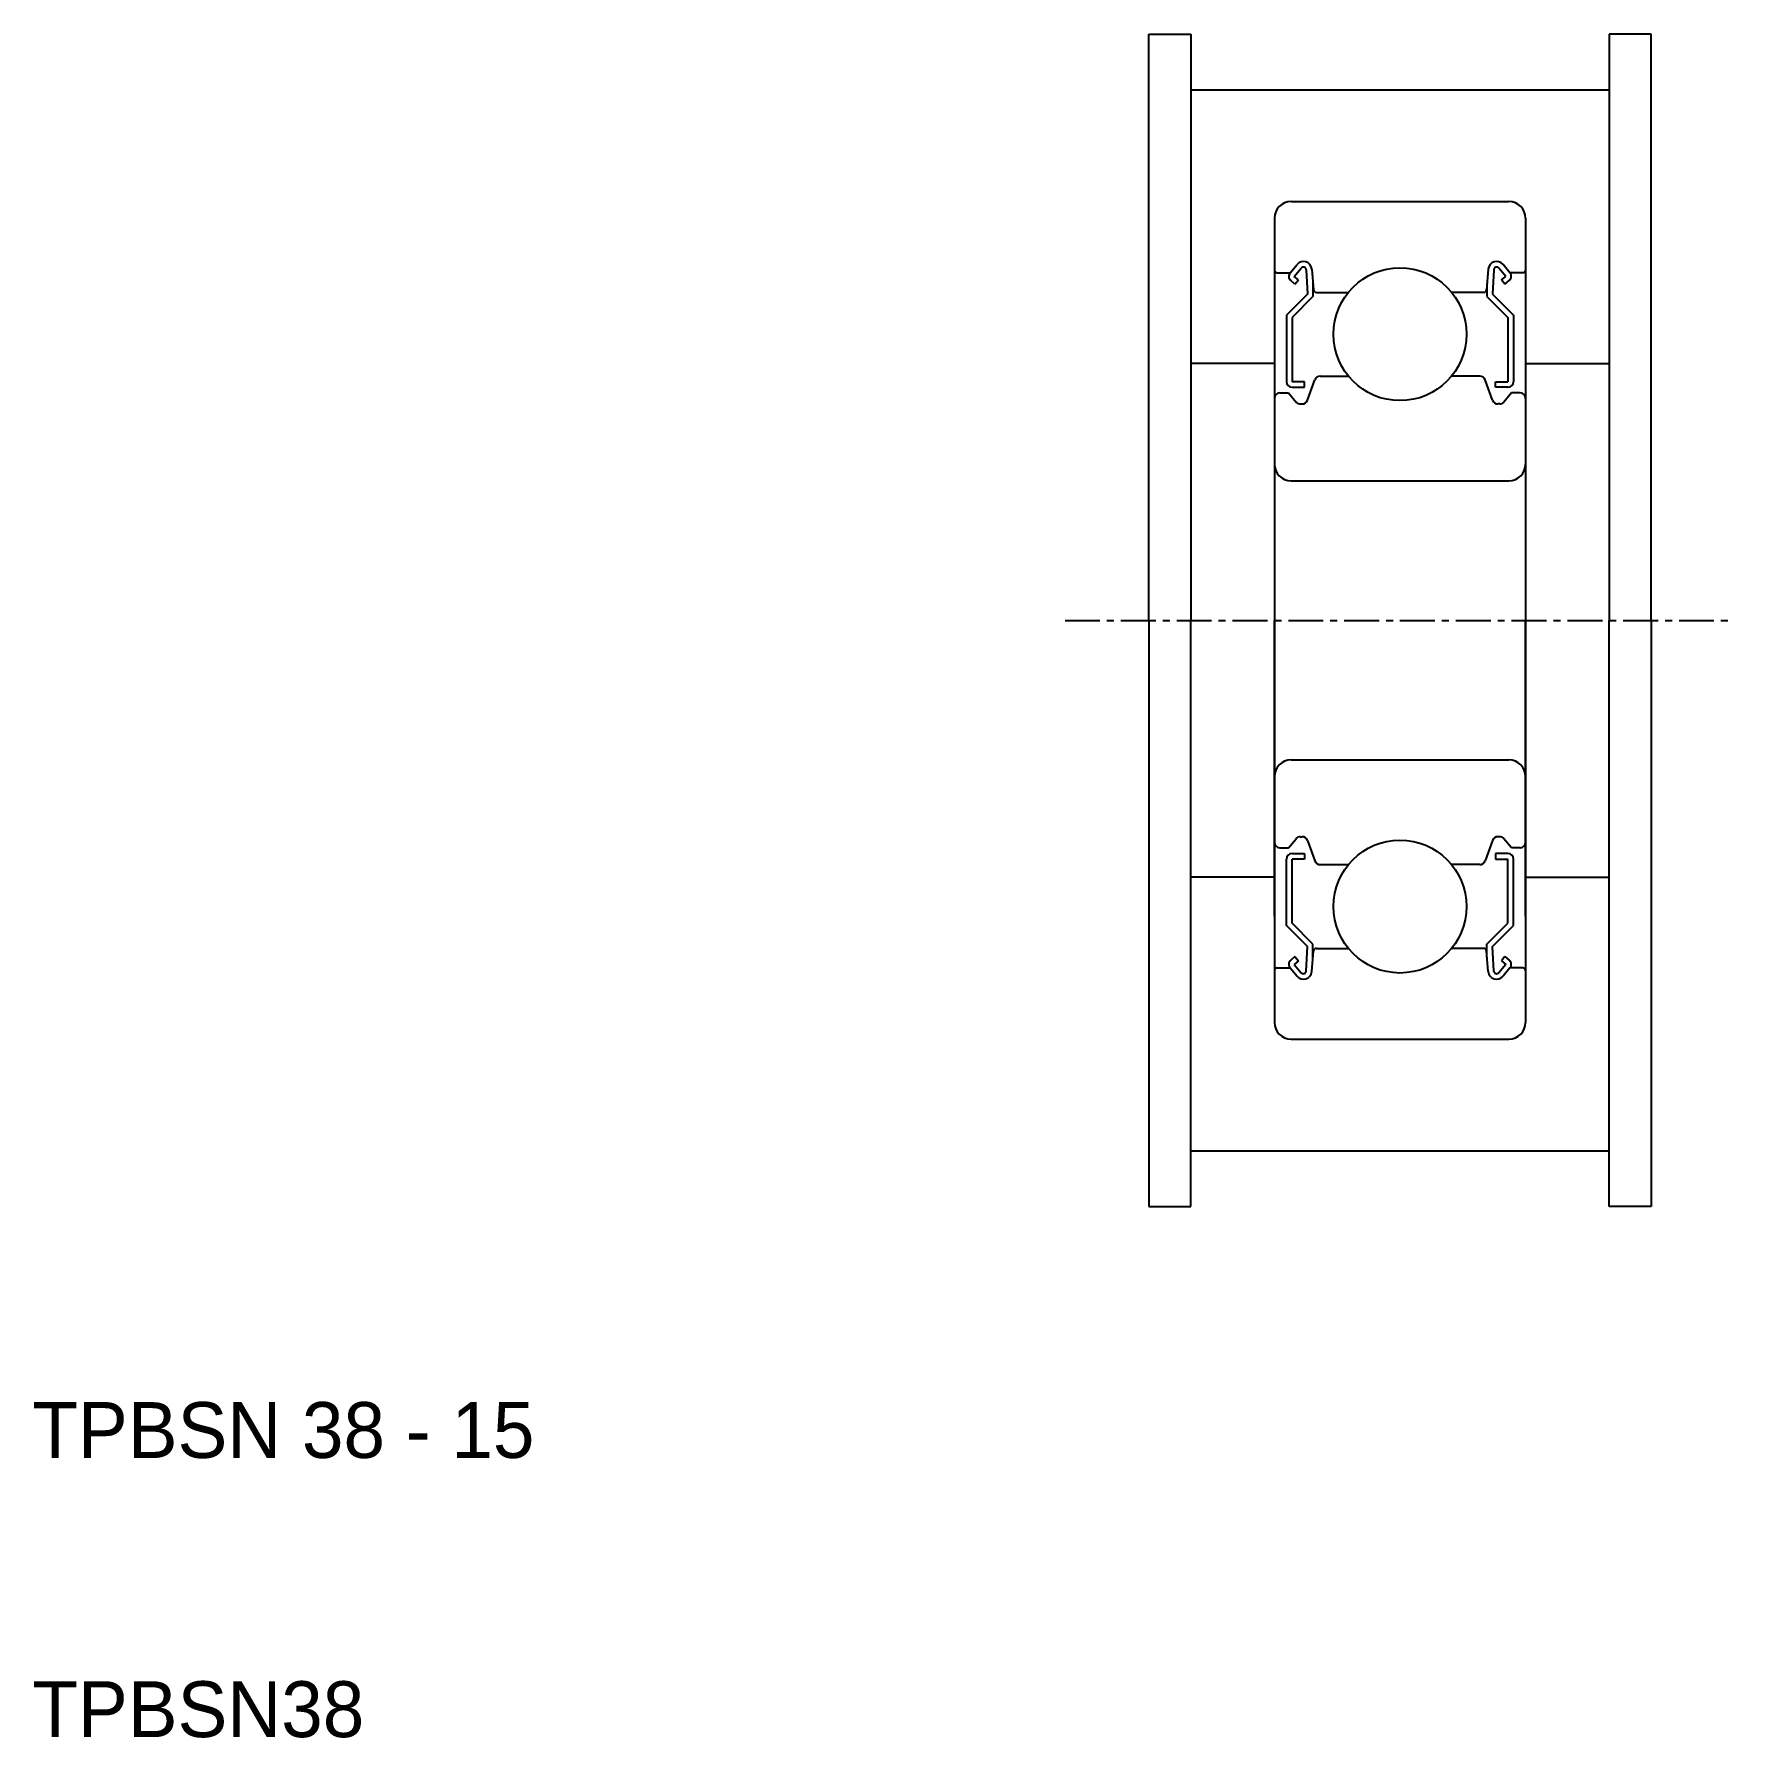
# Model space of a CAD drawing. Extents: x 76.7 to 137.7, y 107.7 to 168.8.
import ezdxf

# ---------------------------------------------------------------- set-up
doc = ezdxf.new("R2010")
doc.units = 0
doc.linetypes.add('CENTER', pattern=[2, 1.25, -0.25, 0.25, -0.25])
doc.linetypes.add('DASHED', pattern=[19.05, 12.7, -6.35])
doc.layers.get('0').update_dxf_attribs({"linetype": 'CONTINUOUS'})
doc.layers.add('CENTER', color=1, linetype='CENTER')

msp = doc.modelspace()

# ---------------------------------------------------------------- linework, layer by layer
for p, q in [((116.674, 147.764), (116.674, 168.764)), ((116.674, 168.764), (118.174, 168.764)), ((118.174, 168.764), (118.174, 166.764)), ((134.674, 168.764), (133.174, 168.764)), ((133.174, 168.764), (133.174, 166.764)), ((134.674, 147.764), (134.674, 168.764)), ((118.174, 166.764), (118.174, 147.764)), ((118.174, 166.764), (133.174, 166.764)), ((133.174, 166.764), (133.174, 147.764)), ((121.774, 162.764), (129.574, 162.764)), ((121.174, 162.164), (121.174, 133.364)), ((130.174, 162.164), (130.174, 133.364)), ((121.734, 160.213), (121.984, 160.511)), ((129.614, 160.213), (129.365, 160.511)), ((121.274, 160.213), (121.734, 160.213)), ((121.912, 159.803), (121.759, 159.932)), ((121.887, 160.084), (122.138, 160.383)), ((122.04, 159.956), (121.887, 160.084)), ((121.912, 159.803), (122.04, 159.956)), ((122.314, 160.323), (122.357, 159.446)), ((122.513, 160.344), (122.577, 159.605)), ((128.836, 160.344), (128.771, 159.605)), ((129.035, 160.323), (128.991, 159.446)), ((129.461, 160.084), (129.211, 160.383)), ((129.308, 159.956), (129.461, 160.084)), ((129.436, 159.803), (129.308, 159.956)), ((129.436, 159.803), (129.589, 159.932)), ((130.074, 160.213), (129.614, 160.213)), ((122.357, 159.447), (121.607, 158.697)), ((122.557, 159.363), (121.807, 158.613)), ((122.557, 159.833), (122.557, 159.363)), ((122.677, 159.513), (123.825, 159.513)), ((128.672, 159.513), (127.524, 159.513)), ((128.791, 159.833), (128.791, 159.363)), ((128.791, 159.363), (129.541, 158.613)), ((128.991, 159.447), (129.741, 158.697)), ((121.607, 158.696), (121.607, 156.313)), ((129.741, 158.696), (129.741, 156.313)), ((121.807, 158.613), (121.807, 156.313)), ((129.541, 158.613), (129.541, 156.313)), ((122.257, 156.313), (121.807, 156.313)), ((122.257, 156.113), (122.257, 156.313)), ((122.356, 155.645), (122.625, 156.382)), ((122.812, 156.514), (123.825, 156.514)), ((128.536, 156.514), (127.524, 156.514)), ((128.993, 155.645), (128.724, 156.382)), ((129.091, 156.313), (129.541, 156.313)), ((129.091, 156.113), (129.091, 156.313)), ((121.374, 155.913), (121.674, 155.913)), ((121.674, 155.913), (121.95, 155.585)), ((121.807, 156.113), (122.257, 156.113)), ((129.541, 156.113), (129.091, 156.113)), ((129.674, 155.913), (129.399, 155.585)), ((129.974, 155.913), (129.674, 155.913)), ((122.103, 155.514), (122.168, 155.514)), ((129.246, 155.514), (129.18, 155.514)), ((121.774, 152.764), (129.574, 152.764)), ((116.674, 147.764), (116.674, 126.764)), ((118.174, 128.764), (118.174, 147.764)), ((133.174, 128.764), (133.174, 147.764)), ((134.674, 147.764), (134.674, 126.764)), ((121.774, 142.764), (129.574, 142.764)), ((121.674, 139.614), (121.95, 139.942)), ((122.103, 140.014), (122.168, 140.014)), ((122.356, 139.882), (122.625, 139.145)), ((128.993, 139.882), (128.724, 139.145)), ((129.246, 140.014), (129.18, 140.014)), ((129.674, 139.614), (129.399, 139.942)), ((121.374, 139.614), (121.674, 139.614)), ((121.607, 136.831), (121.607, 139.214)), ((121.807, 139.414), (122.257, 139.414)), ((121.807, 136.914), (121.807, 139.214)), ((122.257, 139.214), (121.807, 139.214)), ((122.257, 139.414), (122.257, 139.214)), ((129.541, 139.414), (129.091, 139.414)), ((129.091, 139.414), (129.091, 139.214)), ((129.091, 139.214), (129.541, 139.214)), ((129.541, 136.914), (129.541, 139.214)), ((129.974, 139.614), (129.674, 139.614)), ((129.741, 136.831), (129.741, 139.214)), ((122.812, 139.014), (123.825, 139.014)), ((128.536, 139.014), (127.524, 139.014)), ((122.357, 136.08), (121.607, 136.83)), ((122.557, 136.164), (121.807, 136.914)), ((128.791, 136.164), (129.541, 136.914)), ((128.991, 136.08), (129.741, 136.83)), ((122.557, 135.694), (122.557, 136.164)), ((128.791, 135.694), (128.791, 136.164)), ((121.912, 135.724), (121.759, 135.595)), ((122.04, 135.571), (121.887, 135.443)), ((121.912, 135.724), (122.04, 135.571)), ((122.314, 135.204), (122.357, 136.081)), ((122.513, 135.183), (122.577, 135.922)), ((122.677, 136.014), (123.825, 136.014)), ((122.964, 136.014), (122.964, 136.014)), ((123.251, 136.014), (123.251, 136.014)), ((128.672, 136.014), (127.524, 136.014)), ((128.836, 135.183), (128.771, 135.922)), ((129.035, 135.204), (128.991, 136.081)), ((129.436, 135.724), (129.308, 135.571)), ((129.308, 135.571), (129.461, 135.443)), ((129.436, 135.724), (129.589, 135.595)), ((121.274, 135.314), (121.734, 135.314)), ((121.734, 135.314), (121.984, 135.016)), ((121.887, 135.443), (122.138, 135.144)), ((129.461, 135.443), (129.211, 135.144)), ((129.614, 135.314), (129.365, 135.016)), ((130.074, 135.314), (129.614, 135.314)), ((121.774, 132.764), (129.574, 132.764)), ((118.174, 128.764), (133.174, 128.764)), ((118.174, 126.764), (118.174, 128.764)), ((133.174, 126.764), (133.174, 128.764)), ((116.674, 126.764), (118.174, 126.764)), ((134.674, 126.764), (133.174, 126.764))]:
    msp.add_line(p, q)
at = {"color": 3, "linetype": 'DASHED'}
for p, q in [((121.174, 158.364), (121.174, 147.764)), ((130.174, 158.364), (130.174, 147.764)), ((121.174, 156.964), (118.174, 156.964)), ((130.174, 156.964), (133.174, 156.964)), ((121.174, 137.164), (121.174, 147.764)), ((130.174, 137.164), (130.174, 147.764)), ((121.174, 138.564), (118.174, 138.564)), ((130.174, 138.564), (133.174, 138.564))]:
    msp.add_line(p, q, dxfattribs=at)
for centre in [(125.674, 158.014), (125.674, 137.514)]:
    msp.add_circle(centre, 2.381)
for centre, radius, start, end in [((121.774, 162.164), 0.6, 90, 180), ((129.574, 162.164), 0.6, 0, 90), ((122.214, 160.318), 0.3, 4.99676, 140.00293), ((129.135, 160.318), 0.3, 39.99707, 175.00324), ((121.274, 160.313), 0.1, 180, 270), ((121.888, 160.085), 0.2, 140.00293, 230.08703), ((122.214, 160.319), 0.1, 2.81982, 140.00215), ((129.134, 160.319), 0.1, 39.99785, 177.18018), ((129.461, 160.085), 0.2, 309.91297, 39.99707), ((130.074, 160.313), 0.1, 270, 0), ((122.677, 159.613), 0.1, 184.99676, 269.9995), ((128.672, 159.613), 0.1, 270.0005, 355.00324), ((121.807, 156.313), 0.2, 180, 270), ((122.812, 156.313), 0.2, 90, 159.99139), ((128.536, 156.313), 0.2, 20.00861, 90), ((129.541, 156.313), 0.2, 270, 0), ((121.374, 155.713), 0.2, 90, 180), ((122.168, 155.714), 0.2, 270, 339.99139), ((129.18, 155.714), 0.2, 200.00861, 270), ((129.974, 155.713), 0.2, 0, 90), ((122.103, 155.714), 0.2, 219.99503, 270), ((129.246, 155.714), 0.2, 270, 320.00497), ((121.774, 153.364), 0.6, 180, 270), ((129.574, 153.364), 0.6, 270, 0), ((121.774, 142.164), 0.6, 90, 180), ((129.574, 142.164), 0.6, 0, 90), ((121.374, 139.814), 0.2, 180, 270), ((122.103, 139.814), 0.2, 90, 140.00497), ((122.168, 139.814), 0.2, 20.00861, 90), ((129.18, 139.814), 0.2, 90, 159.99139), ((129.246, 139.814), 0.2, 39.99503, 90), ((129.974, 139.814), 0.2, 270, 0), ((121.807, 139.214), 0.2, 90, 180), ((122.812, 139.214), 0.2, 200.00861, 270), ((128.536, 139.214), 0.2, 270, 339.99139), ((129.541, 139.214), 0.2, 0, 90), ((121.888, 135.442), 0.2, 129.91297, 219.99707), ((122.677, 135.914), 0.1, 90.0005, 175.00324), ((128.672, 135.914), 0.1, 4.99676, 89.9995), ((129.461, 135.442), 0.2, 320.00293, 50.08703), ((121.274, 135.214), 0.1, 90, 180), ((122.214, 135.209), 0.3, 219.99707, 355.00324), ((122.214, 135.208), 0.1, 219.99785, 357.18018), ((129.135, 135.209), 0.3, 184.99676, 320.00293), ((129.134, 135.208), 0.1, 182.81982, 320.00215), ((130.074, 135.214), 0.1, 0, 90), ((121.774, 133.364), 0.6, 180, 270), ((129.574, 133.364), 0.6, 270, 0)]:
    msp.add_arc(centre, radius, start, end)
at = {"layer": 'CENTER', "color": 1, "linetype": 'CENTER'}
msp.add_line((113.674, 147.764), (137.674, 147.764), dxfattribs=at)

# ---------------------------------------------------------------- texts
for s, p in [('TPBSN 38 - 15', (76.674, 117.764)), ('TPBSN38', (76.674, 107.764))]:
    msp.add_text(s, height=2).set_placement(p)

doc.saveas('drawing.dxf')
